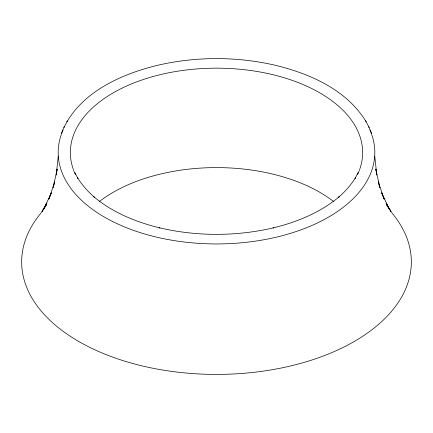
<?xml version="1.0" encoding="UTF-8"?>
<svg xmlns="http://www.w3.org/2000/svg" width="433" height="433" viewBox="0 0 433 433"><rect width="100%" height="100%" fill="white"/><g stroke="black" fill="none" stroke-linecap="round" stroke-linejoin="round"><path stroke-width="0.65" d="M58.266 156.107L56.193 175.067L57.226 169.027L53.124 187.532L54.704 182.001M54.682 182.028L48.842 199.137L51.381 192.847L43.522 209.55L46.921 203.077L42.385 210.909L46.271 204.95L41.763 211.786M61.432 133.445C76.495 94.405 118.469 74.963 156.6 65.529L157.082 65.41C195.992 56.328 237.008 56.328 275.918 65.41L276.4 65.529C310.932 74.108 347.19 90.243 366.215 121.911M358.448 172.009L355.076 178.412L355.655 177.324C351.152 184.842 345.269 191.435 338.687 197.188L339.494 196.468C320.572 212.533 297.006 222.08 273.109 227.926L273.591 227.807C236.207 236.537 196.793 236.537 159.409 227.807L159.891 227.926C135.994 222.08 112.428 212.533 93.506 196.468L94.313 197.188C87.731 191.435 81.848 184.842 77.345 177.324L77.924 178.412L74.552 172.009M63.781 127.627L64.365 126.517M66.785 121.911L67.359 120.823M391.237 211.786L386.723 204.939L390.615 210.909L386.079 203.077L389.478 209.55L381.619 192.847L384.158 199.137L378.318 182.028M368.635 126.517L371.568 133.445M365.641 120.823L369.219 127.627M378.296 182.001L379.876 187.532L375.774 169.027L376.807 175.067L374.734 156.107M391.686 212.668A194.85 112.493 0 0 1 216.5 374.41A194.85 112.493 0 0 1 41.314 212.668M41.747 212.159A194.85 112.493 0 0 1 42.558 211.223M390.442 211.223A194.85 112.493 0 0 1 391.253 212.159M371.774 134.706A158.316 91.401 0 0 1 216.5 243.941A158.316 91.401 0 0 1 61.226 134.706M61.432 134.122A158.316 91.401 0 0 1 63.056 130.041M369.944 130.041A158.316 91.401 0 0 1 371.568 134.122M73.172 169A146.137 84.37 0 0 1 216.5 68.165A146.137 84.37 0 0 1 359.828 169M359.617 169.601A146.137 84.37 0 0 1 358.941 171.398M358.448 172.594A146.137 84.37 0 0 1 357.658 174.375M75.342 174.375A146.137 84.37 0 0 1 74.552 172.594M74.059 171.398A146.137 84.37 0 0 1 73.383 169.601M99.509 201.41A146.137 84.37 0 0 1 333.491 201.41"/></g></svg>
